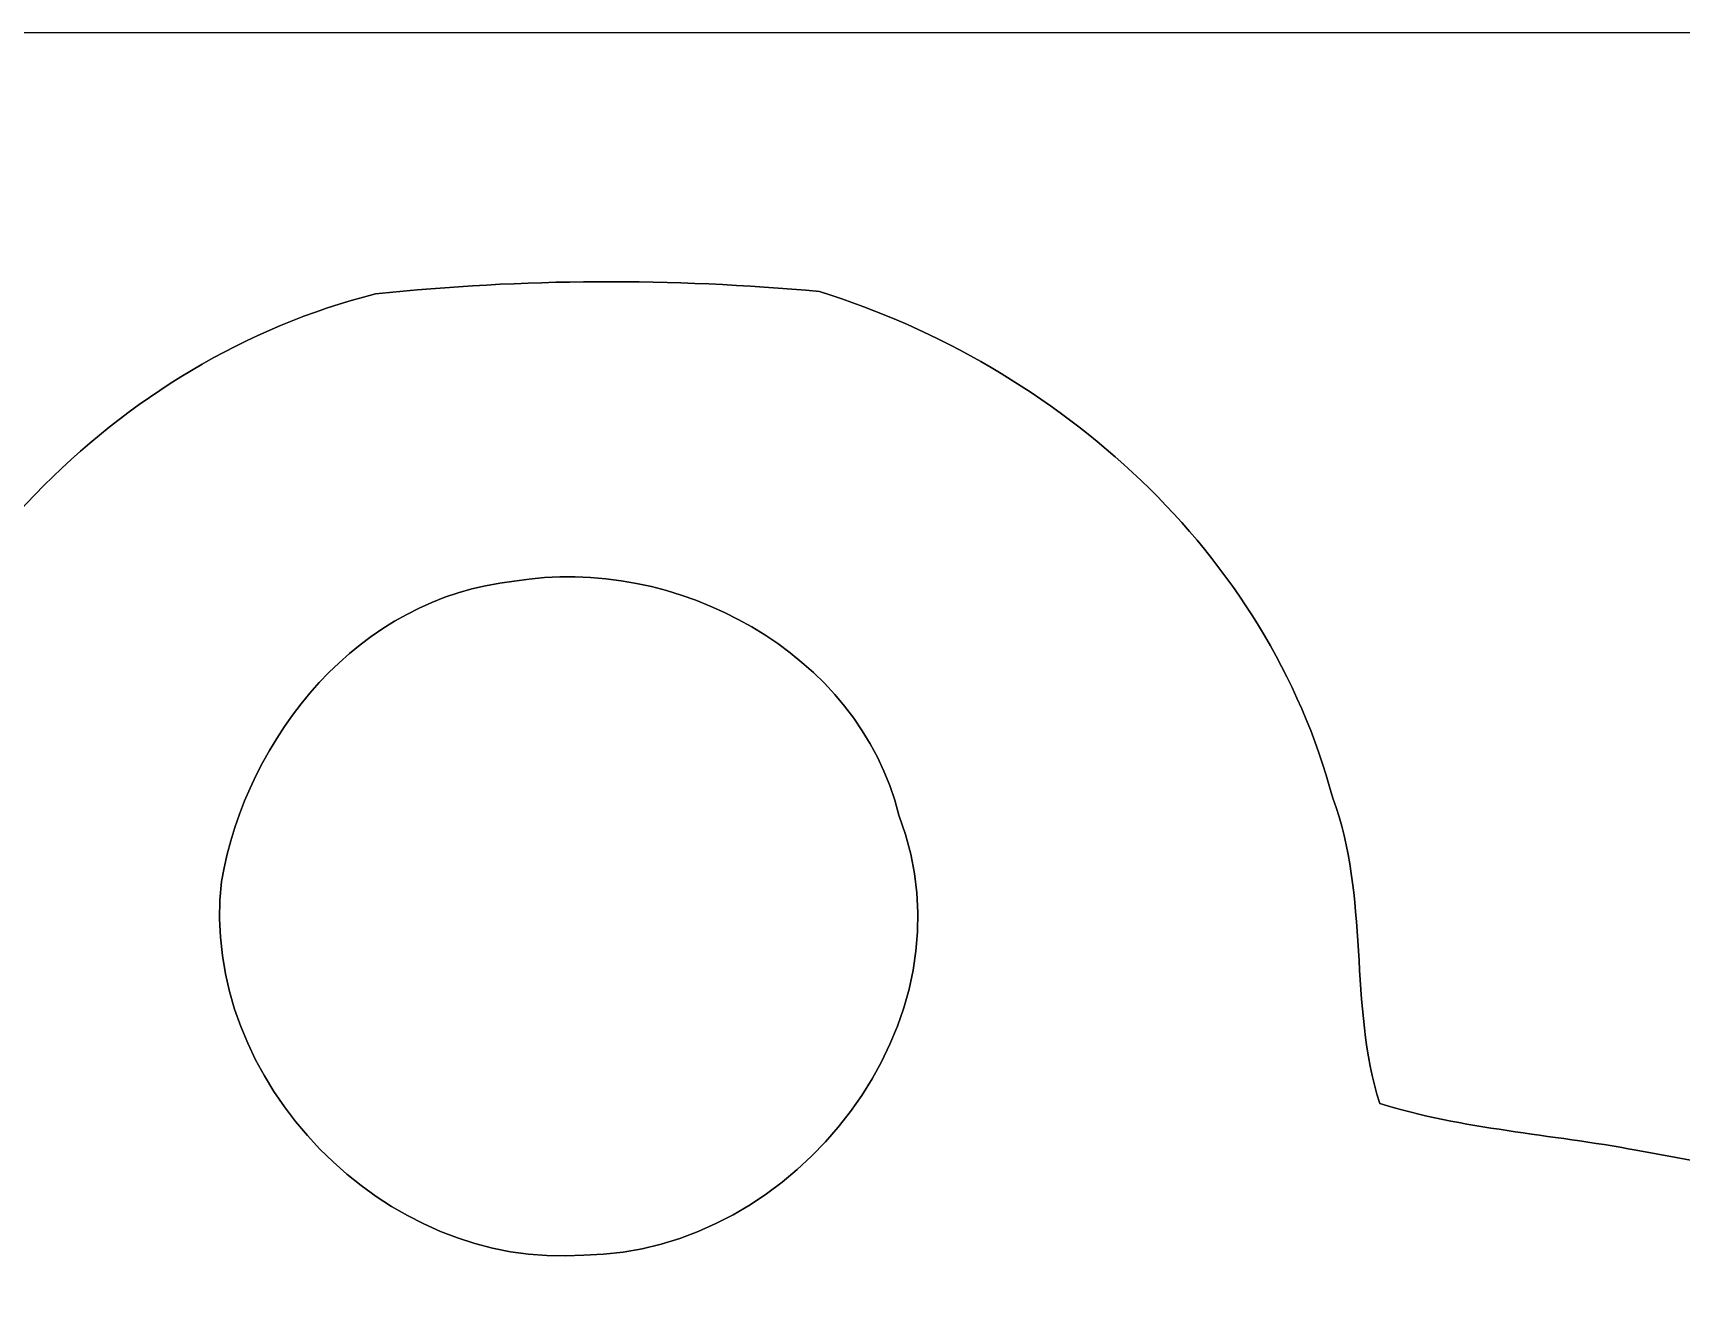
# Model space of a CAD drawing. Header units: centimetres. Extents: x -16.8 to 16.8, y -16.7 to 16.7.
# Drawn here: x -1.666 to 2.944, y 13.143 to 16.669 of the extents above; entities that cross this region are included whole.
import ezdxf

# ---------------------------------------------------------------- set-up
doc = ezdxf.new("R2010")
doc.units = ezdxf.units.CM
doc.header["$MEASUREMENT"] = 0
doc.layers.add('Layer 1', color=7, linetype='Continuous')

msp = doc.modelspace()

# ---------------------------------------------------------------- linework, layer by layer
at = {"layer": 'Layer 1', "color": 7}
for points, knots in [([(-16.77458, 16.66875), (-16.77458, 16.66875), (16.77458, 16.66875), (16.77458, 16.66875), (16.77458, 16.66875), (16.77458, 16.66875), (16.77458, -16.66875), (16.77458, -16.66875), (16.77458, -16.66875), (16.77458, -16.66875), (-16.77458, -16.66875), (-16.77458, -16.66875), (-16.77458, -16.66875), (-16.77458, -16.66875), (-16.77458, 16.66875), (-16.77458, 16.66875), (-16.77458, 16.66875), (-16.77458, 16.66875), (-16.77458, 16.66875), (-16.77458, 16.66875)], [0, 0, 0, 0, 0.1666667, 0.1666667, 0.1666667, 0.1666667, 0.3333333, 0.3333333, 0.3333333, 0.3333333, 0.5, 0.5, 0.5, 0.5, 0.6666667, 0.6666667, 0.6666667, 0.6666667, 1, 1, 1, 1]), ([(-0.70732, 15.9385), (-1.43475, 15.75647), (-2.02071, 15.13346), (-2.2031, 14.41132), (-2.2031, 14.41132), (-2.24861, 14.14427), (-2.2292, 13.86946), (-2.27718, 13.60241), (-2.27718, 13.60241), (-2.37067, 13.56078), (-2.47932, 13.55937), (-2.57634, 13.53679), (-2.57634, 13.53679), (-5.1883, 13.10781), (-7.66516, 11.94823), (-9.70915, 10.27289), (-9.70915, 10.27289), (-11.85439, 8.51994), (-13.49904, 6.16091), (-14.40603, 3.54295), (-14.40603, 3.54295), (-15.50176, 0.40993), (-15.4686, -3.08963), (-14.36582, -6.21594), (-14.36582, -6.21594), (-13.84088, -7.7022), (-13.07324, -9.10131), (-12.11651, -10.35367), (-12.11651, -10.35367), (-10.68105, -12.20505), (-8.82474, -13.73117), (-6.71971, -14.76163), (-6.71971, -14.76163), (-4.55754, -15.82067), (-2.14524, -16.38018), (0.26388, -16.33855), (0.26388, -16.33855), (2.44122, -16.31103), (4.61751, -15.84007), (6.59553, -14.92497), (6.59553, -14.92497), (9.07344, -13.78126), (11.23632, -11.96375), (12.78714, -9.71832), (12.78714, -9.71832), (14.05819, -7.89129), (14.90027, -5.77286), (15.25164, -3.57611), (15.25164, -3.57611), (15.4372, -2.48285), (15.41286, -1.36984), (15.38922, -0.26564), (15.38922, -0.26564), (15.25094, 1.62983), (14.76834, 3.50555), (13.92555, 5.21159), (13.92555, 5.21159), (12.88274, 7.35789), (11.31394, 9.24384), (9.40611, 10.67541), (9.40611, 10.67541), (7.47995, 12.13697), (5.19889, 13.12263), (2.81905, 13.54279), (2.81905, 13.54279), (2.58022, 13.58759), (2.33398, 13.60135), (2.1015, 13.67331), (2.1015, 13.67331), (2.01436, 13.94919), (2.07363, 14.25328), (1.97026, 14.52774), (1.97026, 14.52774), (1.78752, 15.21672), (1.20121, 15.73671), (0.53481, 15.9452), (0.53481, 15.9452), (0.12241, 15.98366), (-0.29528, 15.98224), (-0.70732, 15.9385)], [0, 0, 0, 0, 0.047619, 0.047619, 0.047619, 0.047619, 0.0952381, 0.0952381, 0.0952381, 0.0952381, 0.1428571, 0.1428571, 0.1428571, 0.1428571, 0.1904762, 0.1904762, 0.1904762, 0.1904762, 0.2380952, 0.2380952, 0.2380952, 0.2380952, 0.2857143, 0.2857143, 0.2857143, 0.2857143, 0.3333333, 0.3333333, 0.3333333, 0.3333333, 0.3809524, 0.3809524, 0.3809524, 0.3809524, 0.4285714, 0.4285714, 0.4285714, 0.4285714, 0.4761905, 0.4761905, 0.4761905, 0.4761905, 0.5238095, 0.5238095, 0.5238095, 0.5238095, 0.5714286, 0.5714286, 0.5714286, 0.5714286, 0.6190476, 0.6190476, 0.6190476, 0.6190476, 0.6666667, 0.6666667, 0.6666667, 0.6666667, 0.7142857, 0.7142857, 0.7142857, 0.7142857, 0.7619048, 0.7619048, 0.7619048, 0.7619048, 0.8095238, 0.8095238, 0.8095238, 0.8095238, 0.8571429, 0.8571429, 0.8571429, 0.8571429, 0.9047619, 0.9047619, 0.9047619, 0.9047619, 1, 1, 1, 1]), ([(-0.31962, 15.13452), (0.12947, 15.21142), (0.64523, 14.93591), (0.75636, 14.47976), (0.75636, 14.47976), (0.98107, 13.9065), (0.46426, 13.2528), (-0.12453, 13.24927), (-0.12453, 13.24927), (-0.6791, 13.20624), (-1.20121, 13.7354), (-1.13841, 14.29456), (-1.13841, 14.29456), (-1.06715, 14.70307), (-0.75283, 15.08972), (-0.31962, 15.13452)], [0, 0, 0, 0, 0.2, 0.2, 0.2, 0.2, 0.4, 0.4, 0.4, 0.4, 0.6, 0.6, 0.6, 0.6, 1, 1, 1, 1])]:
    msp.add_open_spline(points, degree=3, knots=knots, dxfattribs=at)
at = {"layer": 'Layer 1'}
for points, knots in [([(-0.70732, 15.9385), (-0.29528, 15.98224), (0.12241, 15.98366), (0.53481, 15.9452), (0.53481, 15.9452), (1.20121, 15.73671), (1.78752, 15.21672), (1.97026, 14.52774), (1.97026, 14.52774), (2.07363, 14.25328), (2.01436, 13.94919), (2.1015, 13.67331), (2.1015, 13.67331), (2.33398, 13.60135), (2.58022, 13.58759), (2.81905, 13.54279), (2.81905, 13.54279), (5.19889, 13.12263), (7.47995, 12.13697), (9.40611, 10.67541), (9.40611, 10.67541), (11.31394, 9.24384), (12.88274, 7.35789), (13.92555, 5.21159), (13.92555, 5.21159), (14.76834, 3.50555), (15.25094, 1.62983), (15.38922, -0.26564), (15.38922, -0.26564), (15.41286, -1.36984), (15.4372, -2.48285), (15.25164, -3.57611), (15.25164, -3.57611), (14.90027, -5.77286), (14.05819, -7.89129), (12.78714, -9.71832), (12.78714, -9.71832), (11.23632, -11.96375), (9.07344, -13.78126), (6.59553, -14.92497), (6.59553, -14.92497), (4.61751, -15.84007), (2.44122, -16.31103), (0.26388, -16.33855), (0.26388, -16.33855), (-2.14524, -16.38018), (-4.55754, -15.82067), (-6.71971, -14.76163), (-6.71971, -14.76163), (-8.82474, -13.73117), (-10.68105, -12.20505), (-12.11651, -10.35367), (-12.11651, -10.35367), (-13.07324, -9.10131), (-13.84088, -7.7022), (-14.36582, -6.21594), (-14.36582, -6.21594), (-15.4686, -3.08963), (-15.50176, 0.40993), (-14.40603, 3.54295), (-14.40603, 3.54295), (-13.49904, 6.16091), (-11.85439, 8.51994), (-9.70915, 10.27289), (-9.70915, 10.27289), (-7.66516, 11.94823), (-5.1883, 13.10781), (-2.57634, 13.53679), (-2.57634, 13.53679), (-2.47932, 13.55937), (-2.37067, 13.56078), (-2.27718, 13.60241), (-2.27718, 13.60241), (-2.2292, 13.86946), (-2.24861, 14.14427), (-2.2031, 14.41132), (-2.2031, 14.41132), (-2.02071, 15.13346), (-1.43475, 15.75647), (-0.70732, 15.9385), (-0.70732, 15.9385), (-0.70732, 15.9385), (-0.70732, 15.9385), (-0.70732, 15.9385)], [0, 0, 0, 0, 0.0454545, 0.0454545, 0.0454545, 0.0454545, 0.0909091, 0.0909091, 0.0909091, 0.0909091, 0.1363636, 0.1363636, 0.1363636, 0.1363636, 0.1818182, 0.1818182, 0.1818182, 0.1818182, 0.2272727, 0.2272727, 0.2272727, 0.2272727, 0.2727273, 0.2727273, 0.2727273, 0.2727273, 0.3181818, 0.3181818, 0.3181818, 0.3181818, 0.3636364, 0.3636364, 0.3636364, 0.3636364, 0.4090909, 0.4090909, 0.4090909, 0.4090909, 0.4545455, 0.4545455, 0.4545455, 0.4545455, 0.5, 0.5, 0.5, 0.5, 0.5454545, 0.5454545, 0.5454545, 0.5454545, 0.5909091, 0.5909091, 0.5909091, 0.5909091, 0.6363636, 0.6363636, 0.6363636, 0.6363636, 0.6818182, 0.6818182, 0.6818182, 0.6818182, 0.7272727, 0.7272727, 0.7272727, 0.7272727, 0.7727273, 0.7727273, 0.7727273, 0.7727273, 0.8181818, 0.8181818, 0.8181818, 0.8181818, 0.8636364, 0.8636364, 0.8636364, 0.8636364, 0.9090909, 0.9090909, 0.9090909, 0.9090909, 1, 1, 1, 1]), ([(-0.31962, 15.13452), (-0.75283, 15.08972), (-1.06715, 14.70307), (-1.13841, 14.29456), (-1.13841, 14.29456), (-1.20121, 13.7354), (-0.6791, 13.20624), (-0.12453, 13.24927), (-0.12453, 13.24927), (0.46426, 13.2528), (0.98107, 13.9065), (0.75636, 14.47976), (0.75636, 14.47976), (0.64523, 14.93591), (0.12947, 15.21142), (-0.31962, 15.13452), (-0.31962, 15.13452), (-0.31962, 15.13452), (-0.31962, 15.13452), (-0.31962, 15.13452)], [0, 0, 0, 0, 0.1666667, 0.1666667, 0.1666667, 0.1666667, 0.3333333, 0.3333333, 0.3333333, 0.3333333, 0.5, 0.5, 0.5, 0.5, 0.6666667, 0.6666667, 0.6666667, 0.6666667, 1, 1, 1, 1])]:
    msp.add_open_spline(points, degree=3, knots=knots, dxfattribs=at)

doc.saveas('drawing.dxf')
